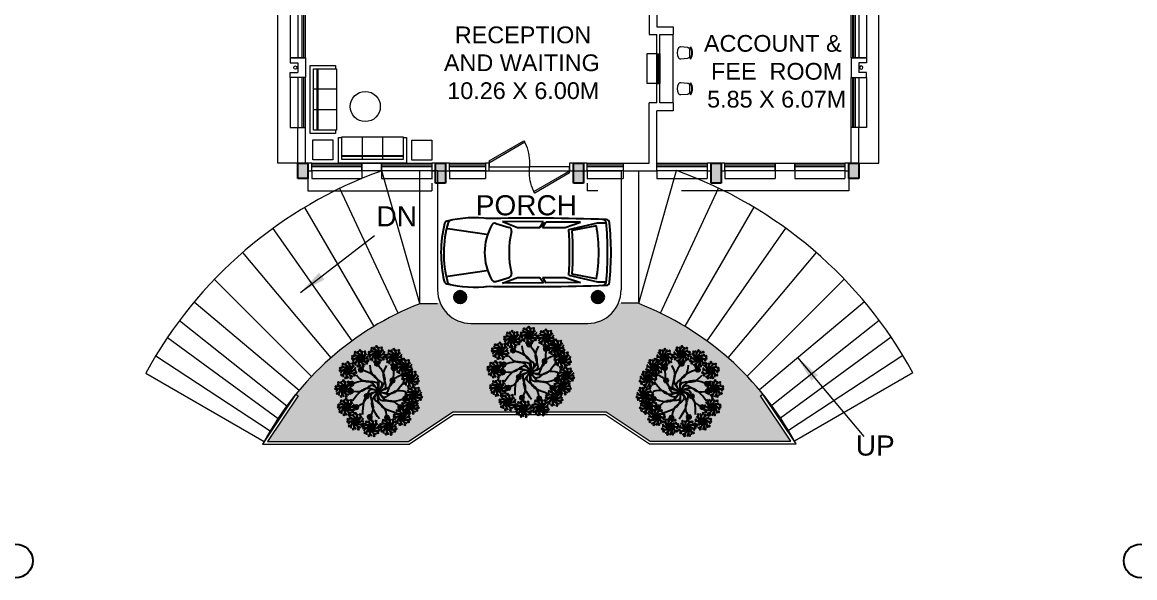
# Model space of a CAD drawing. Header units: inches. Extents: x 719368 to 6315912, y -2624014 to 446967.
# Drawn here: x 6151884 to 6185120, y -2497100 to -2480505 of the extents above; entities that cross this region are included whole.
import ezdxf
from ezdxf.lldxf.tags import DXFTag

# ---------------------------------------------------------------- set-up
doc = ezdxf.new("R2010")
doc.units = ezdxf.units.IN
doc.header["$LTSCALE"] = 20
doc.header["$MEASUREMENT"] = 0
doc.linetypes.add('CENTER2', pattern=[1.125, 0.75, -0.125, 0.125, -0.125])
doc.linetypes.add('DASHED2', pattern=[0.375, 0.25, -0.125])
doc.layers.get('0').update_dxf_attribs({"color": 51, "lineweight": 30})
for name, color, linetype in [('Arrow', 7, 'Continuous'), ('grid text', 140, 'Continuous'), ('Tree', 3, 'Continuous')]:
    doc.layers.add(name, color=color, linetype=linetype)
for name, color, linetype, lineweight in [('CLL LEV.', 252, 'Continuous', 18), ('COLUMN', 2, 'Continuous', 25), ('DIM', 7, 'Continuous', 13), ('DOOR', 43, 'Continuous', 13), ('FIXTURE', 15, 'DASHDOT', 9), ('Furniture', 13, 'Continuous', 13), ('hatch', 6, 'Continuous', 0), ('Landscaping', 82, 'Continuous', 9), ('PROJ.', 30, 'DASHED2', 13), ('Railing', 34, 'Continuous', 20), ('ramp', 9, 'Continuous', 5), ('Text', 7, 'Continuous', 15), ('WALL', 1, 'Continuous', 18), ('window', 71, 'Continuous', 18), ('Window-Wall', 7, 'Continuous', 20)]:
    doc.layers.add(name, color=color, linetype=linetype, lineweight=lineweight)
doc.styles.add('L120', font='simplex.shx', dxfattribs={"height": 1})
doc.styles.get("Standard").update_dxf_attribs({"font": 'TCCM____.TTF', "height": 100})
doc.styles.add('Tabrej.', font='GOTHIC.TTF', dxfattribs={"height": 1})
tags = doc.linetypes.add('DASHDOT', pattern=[1, 0.5, -0.25, 0, -0.25]).pattern_tags.tags
tags[10:11] = [DXFTag(74, 4), DXFTag(75, 0), DXFTag(340, '0'), DXFTag(46, 1.0), DXFTag(50, 0.0), DXFTag(44, 0.0), DXFTag(45, 0.0)]
tags[8:9] = [DXFTag(74, 4), DXFTag(75, 0), DXFTag(340, '0'), DXFTag(46, 1.0), DXFTag(50, 0.0), DXFTag(44, 0.0), DXFTag(45, 0.0)]
tags[6:7] = [DXFTag(74, 4), DXFTag(75, 0), DXFTag(340, '0'), DXFTag(46, 1.0), DXFTag(50, 0.0), DXFTag(44, 0.0), DXFTag(45, 0.0)]
tags[4:5] = [DXFTag(74, 4), DXFTag(75, 0), DXFTag(340, '0'), DXFTag(46, 1.0), DXFTag(50, 0.0), DXFTag(44, 0.0), DXFTag(45, 0.0)]
doc.dimstyles.get("Standard").update_dxf_attribs({"dimtxt": 0.18, "dimasz": 0.18, "dimexe": 0.18, "dimexo": 0.0625, "dimgap": 0.09, "dimtad": 0, "dimtih": 1, "dimtoh": 1, "dimdec": 4, "dimzin": 0, "dimdsep": 46, "dimtxsty": 'Standard', "dimcen": 0.09, "dimadec": 0, "dimazin": 0, "dimtfac": 1, "dimtdec": 4, "dimtofl": 0, "dimtmove": 0, "dimatfit": 3, "dimfxl": 0, "dimtolj": 1, "dimtzin": 0, "dimarcsym": 0})

# ---------------------------------------------------------------- blocks, each defined once
blk = doc.blocks.new('CU')
at = {"layer": 'WALL', "linetype": 'CENTER2'}
h = blk.add_hatch(color=256, dxfattribs=at)
h.dxf.hatch_style = 1
h.paths.add_polyline_path([(0, 0.0350000000000001), (0, -0.2650000000000004), (0.4600000000000364, -0.2650000000000004), (0.4600000000000364, 0.035)])
at = {"layer": 'COLUMN', "linetype": 'CENTER2'}
blk.add_lwpolyline([(0, 0.0350000000000001), (0, -0.2650000000000004), (0.4600000000000364, -0.2650000000000004), (0.4600000000000364, 0.035), (0, 0.0350000000000001)], dxfattribs=at)
blk = doc.blocks.new('C2')
at = {"layer": 'COLUMN'}
h = blk.add_hatch(color=7, dxfattribs=at)
h.dxf.hatch_style = 1
h.paths.add_polyline_path([(0.2999999999992724, 0), (0, 0), (0, -0.599999999999909), (0.2999999999992724, -0.599999999999909)])
for p, q in [((0, 0), (0, -0.599999999999909)), ((0.2999999999992724, 0), (0, 0)), ((0.2999999999992724, -0.599999999999909), (0.2999999999992724, 0)), ((0, -0.599999999999909), (0.2999999999992724, -0.599999999999909))]:
    blk.add_line(p, q, dxfattribs=at)
blk = doc.blocks.new('*U81')
for p, q in [((0, 0), (0, 5.999999999999999)), ((40, -1.474376176702208e-14), (40, 5.999999999999984))]:
    blk.add_line(p, q)
blk.add_lwpolyline([(0, 8.881784197001252e-16), (34.64101615137753, -20.00000000000001), (35.51601615137753, -18.48445554337724), (0.875, 1.515544456622766)], close=True)
blk.add_arc((0, 0), 40, 330.0000000000001, 359.9999999999999)
blk = doc.blocks.new('New Doors')
at = {"layer": 'DOOR'}
blk.add_line((0, 0.1799072477216317), (1.199381651477543, 0.1799072477216312), dxfattribs=at)
at = {"layer": 'DOOR', "xscale": 0.0299845412869386, "yscale": 0.0299845412869386, "zscale": 0.0299845412869386}
blk.add_blockref('*U81', (0, 0), dxfattribs=at)
blk = doc.blocks.new('chair1')
for p, q in [((527.4870721769571, 223.5729166666651), (555.8742031836962, 242.9956905133836)), ((527.4870721769564, -223.572916666668), (555.8742031836954, -242.9956905133866))]:
    blk.add_line(p, q)
blk.add_lwpolyline([(57.78737914823243, 204.2636756420529, -0.2838044351802746), (154.6206205289036, 253.0051443462078), (416.0407490489385, 230.2729592575098, -0.3890307372447043), (510.2891555102902, 127.4733835630678), (510.2891555102893, -127.4733835630707, -0.3890307372447047), (416.0407490489378, -230.2729592575127), (154.6206205289036, -253.0051443462107, -0.2838044351802786), (57.78737914823093, -204.2636756420537)], format="xyb")
for centre, radius, start, end in [((389.6731711266473, -1.5972e-12), 389.7073621372094, 148.3892090100921, 211.6107909899075), ((200.7266555102896, -1.0829e-12), 395.9257745676757, 325.6196552761551, 34.38034472384486), ((200.7266555102896, -1.0829e-12), 430.3216079010089, 325.6196552761551, 34.38034472384486)]:
    blk.add_arc(centre, radius, start, end)
blk = doc.blocks.new('sofa1')
at = {"layer": 'Furniture'}
for p, q in [((1016, -1.867e-13), (-1016, 1.867e-13)), ((-1016, 1.867e-13), (-1016, -761.9999999999997)), ((-914.4, -101.5999999999998), (-914.4, -787.4000000000315)), ((914.4000000000619, -101.6000000000001), (-914.4, -101.5999999999998)), ((-914.4, -203.1999999999998), (914.4, -203.2000000000002)), ((-914.4, -228.5999999999998), (914.4, -228.6000000000002)), ((-304.7999999999798, -787.4000000000315), (-304.7999999999798, -101.5999999999999)), ((304.8000000000403, -787.4000000000316), (304.8000000000404, -101.6)), ((914.4000000000605, -787.4000000000319), (914.4000000000619, -101.6000000000001)), ((1016, -762), (1016, -1.867e-13)), ((-1016, -761.9999999999997), (-914.4, -761.9999999999997)), ((-914.4, -787.4000000000315), (914.4000000000605, -787.4000000000319)), ((914.3999999999997, -762), (1016, -762))]:
    blk.add_line(p, q, dxfattribs=at)
blk = doc.blocks.new('PLANTDF')
at = {"color": 1, "lineweight": -3}
for centre, start, end in [((9522.984943451838, -929.8797582678993), 254.6787355318637, 318.507277087344), ((9522.982352231855, -929.9852570526332), 38.67873553348718, 102.5072770877422), ((9523.005229902168, -929.9882311828908), 62.67873553118743, 126.5072770889639), ((9523.007939546615, -929.877910871158), 230.6787355320873, 294.507277088827), ((9522.96468687786, -929.890799303193), 278.6787355325631, 342.5072770895728), ((9522.962662127818, -929.9732348626221), 14.67873553222624, 78.50727708772446), ((9523.027339381717, -929.981642999254), 86.67873553321755, 150.5072770882663), ((9523.029698928487, -929.8855765446502), 206.6787355312655, 270.5072770896726), ((9522.950672370347, -929.909124881734), 302.6787355334631, 6.507277088643888), ((9522.94956418792, -929.9542433587284), 350.6787355326362, 54.507277088133), ((9523.04485774064, -929.966631658526), 110.6787355335168, 174.5072770892628), ((9523.04645920266, -929.9014298237882), 182.6787355316195, 246.5072770898981), ((9522.945323164966, -929.9315663445076), 326.6787355310985, 30.50727708836977), ((9523.054755895517, -929.9457927578917), 134.6787355333775, 198.507277089071), ((9523.05532236546, -929.922729532586), 158.6787355324081, 222.5072770895164), ((9523.17395564638, -929.8259844103453), 254.6787355318637, 318.507277087344), ((9523.1713644264, -929.9314831950801), 38.67873553348718, 102.5072770877422), ((9523.19424209671, -929.9344573253377), 62.67873553118743, 126.5072770889639), ((9523.19695174116, -929.8241370136044), 230.6787355320873, 294.507277088827), ((9523.153699072403, -929.8370254456399), 278.6787355325631, 342.5072770895728), ((9523.15167432236, -929.9194610050688), 14.67873553222624, 78.50727708772446), ((9523.216351576262, -929.9278691417012), 86.67873553321755, 150.5072770882663), ((9523.21871112303, -929.8318026870965), 206.6787355312655, 270.5072770896726), ((9523.13968456489, -929.8553510241801), 302.6787355334631, 6.507277088643888), ((9523.138576382466, -929.9004695011748), 350.6787355326362, 54.507277088133), ((9523.23386993518, -929.912857800972), 110.6787355335168, 174.5072770892628), ((9523.2354713972, -929.8476559662345), 182.6787355316195, 246.5072770898981), ((9523.134335359508, -929.8777924869544), 326.6787355310985, 30.50727708836977), ((9523.24376809006, -929.892018900338), 134.6787355333775, 198.507277089071), ((9523.24433456, -929.8689556750328), 158.6787355324081, 222.5072770895164), ((9523.361289236855, -929.8909964100154), 254.6787355318637, 318.507277087344), ((9523.358698016877, -929.9964951947501), 38.67873553348718, 102.5072770877422), ((9523.381575687188, -929.9994693250077), 62.67873553118743, 126.5072770889639), ((9523.384285331636, -929.8891490132744), 230.6787355320873, 294.507277088827), ((9523.34103266288, -929.9020374453099), 278.6787355325631, 342.5072770895728), ((9523.339007912838, -929.9844730047392), 14.67873553222624, 78.50727708772446), ((9523.403685166739, -929.9928811413713), 86.67873553321755, 150.5072770882663), ((9523.406044713509, -929.8968146867663), 206.6787355312655, 270.5072770896726), ((9523.327018155367, -929.92036302385), 302.6787355334631, 6.507277088643888), ((9523.325909972944, -929.965481500845), 350.6787355326362, 54.507277088133), ((9523.42120352566, -929.9778698006422), 110.6787355335168, 174.5072770892628), ((9523.42280498768, -929.9126679659047), 182.6787355316195, 246.5072770898981), ((9523.321668949984, -929.9428044866246), 326.6787355310985, 30.50727708836977), ((9523.43110168054, -929.9570309000079), 134.6787355333775, 198.507277089071), ((9523.431668150477, -929.9339676747028), 158.6787355324081, 222.5072770895164), ((9522.866448887253, -930.0317781967972), 254.6787355318637, 318.507277087344), ((9522.863857667275, -930.137276981532), 38.67873553348718, 102.5072770877422), ((9522.886735337584, -930.1402511117894), 62.67873553118743, 126.5072770889639), ((9522.889444982033, -930.029930800056), 230.6787355320873, 294.507277088827), ((9522.84619231328, -930.042819232092), 278.6787355325631, 342.5072770895728), ((9522.844167563237, -930.1252547915207), 14.67873553222624, 78.50727708772446), ((9522.908844817137, -930.1336629281527), 86.67873553321755, 150.5072770882663), ((9522.911204363903, -930.037596473548), 206.6787355312655, 270.5072770896726), ((9522.832177805763, -930.0611448106321), 302.6787355334631, 6.507277088643888), ((9522.83106962334, -930.1062632876267), 350.6787355326362, 54.507277088133), ((9522.92636317606, -930.118651587424), 110.6787355335168, 174.5072770892628), ((9522.927964638076, -930.0534497526863), 182.6787355316195, 246.5072770898981), ((9522.826828600384, -930.0835862734067), 326.6787355310985, 30.50727708836977), ((9522.936261330937, -930.0978126867896), 134.6787355333775, 198.507277089071), ((9522.936827800873, -930.0747494614847), 158.6787355324081, 222.5072770895164), ((9523.336639266836, -930.0308945579214), 254.6787355318637, 318.507277087344), ((9523.334048046852, -930.136393342656), 38.67873553348718, 102.5072770877422), ((9523.356925717164, -930.1393674729137), 62.67873553118743, 126.5072770889639), ((9523.359635361612, -930.0290471611803), 230.6787355320873, 294.507277088827), ((9523.316382692858, -930.0419355932152), 278.6787355325631, 342.5072770895728), ((9523.314357942816, -930.1243711526448), 14.67873553222624, 78.50727708772446), ((9523.379035196716, -930.132779289277), 86.67873553321755, 150.5072770882663), ((9523.381394743486, -930.0367128346724), 206.6787355312655, 270.5072770896726), ((9523.302368185345, -930.060261171756), 302.6787355334631, 6.507277088643888), ((9523.301260002918, -930.1053796487506), 350.6787355326362, 54.507277088133), ((9523.396553555636, -930.1177679485482), 110.6787355335168, 174.5072770892628), ((9523.398155017656, -930.0525661138104), 182.6787355316195, 246.5072770898981), ((9523.297018979965, -930.0827026345306), 326.6787355310985, 30.50727708836977), ((9523.40645171051, -930.0969290479137), 134.6787355333775, 198.507277089071), ((9523.407018180456, -930.0738658226088), 158.6787355324081, 222.5072770895164), ((9522.851616587606, -930.1180319267213), 254.6787355318637, 318.507277087344), ((9522.849025367625, -930.2235307114553), 38.67873553348718, 102.5072770877422), ((9522.871903037936, -930.2265048417128), 62.67873553118743, 126.5072770889639), ((9522.87461268238, -930.1161845299803), 230.6787355320873, 294.507277088827), ((9522.831360013628, -930.1290729620152), 278.6787355325631, 342.5072770895728), ((9522.829335263588, -930.2115085214444), 14.67873553222624, 78.50727708772446), ((9522.894012517489, -930.2199166580763), 86.67873553321755, 150.5072770882663), ((9522.896372064257, -930.1238502034724), 206.6787355312655, 270.5072770896726), ((9522.817345506115, -930.1473985405563), 302.6787355334631, 6.507277088643888), ((9522.81623732369, -930.1925170175508), 350.6787355326362, 54.507277088133), ((9522.911530876407, -930.204905317348), 110.6787355335168, 174.5072770892628), ((9522.913132338428, -930.1397034826106), 182.6787355316195, 246.5072770898981), ((9522.811996300736, -930.16984000333), 326.6787355310985, 30.50727708836977), ((9522.921429031288, -930.184066416714), 134.6787355333775, 198.507277089071), ((9522.921995501225, -930.1610031914082), 158.6787355324081, 222.5072770895164), ((9523.007907407271, -930.1993718933444), 278.6787355325631, 342.5072770895728), ((9523.0729194579, -930.1941491348014), 206.6787355312655, 270.5072770896726), ((9522.99389289976, -930.217697471884), 302.6787355334631, 6.507277088643888), ((9522.992784717331, -930.26281594888), 350.6787355326362, 54.507277088133), ((9523.089679732071, -930.2100024139386), 182.6787355316195, 246.5072770898981), ((9522.988543694377, -930.2401389346588), 326.6787355310985, 30.50727708836977), ((9523.097976424928, -930.254365348042), 134.6787355333775, 198.507277089071), ((9523.098542894868, -930.2313021227368), 158.6787355324081, 222.5072770895164), ((9522.898638930952, -930.3029132006261), 254.6787355318637, 318.507277087344), ((9522.921635025728, -930.3010658038851), 230.6787355320873, 294.507277088827), ((9522.878382356976, -930.3139542359207), 278.6787355325631, 342.5072770895728), ((9522.876357606934, -930.3963897953496), 14.67873553222624, 78.50727708772446), ((9522.943394407605, -930.3087314773774), 206.6787355312655, 270.5072770896726), ((9522.864367849465, -930.3322798144608), 302.6787355334631, 6.507277088643888), ((9522.86325966704, -930.3773982914554), 350.6787355326362, 54.507277088133), ((9522.958553219756, -930.3897865912528), 110.6787355335168, 174.5072770892628), ((9522.960154681774, -930.324584756515), 182.6787355316195, 246.5072770898981), ((9522.85901864408, -930.3547212772354), 326.6787355310985, 30.50727708836977), ((9522.968451374636, -930.3689476906185), 134.6787355333775, 198.507277089071), ((9522.96901784457, -930.3458844653136), 158.6787355324081, 222.5072770895164), ((9523.028163981247, -930.1883308580498), 254.6787355318637, 318.507277087344), ((9523.025572761266, -930.293829642784), 38.67873553348718, 102.5072770877422), ((9523.04845043158, -930.2968037730417), 62.67873553118743, 126.5072770889639), ((9523.051160076024, -930.1864834613092), 230.6787355320873, 294.507277088827), ((9523.005882657228, -930.2818074527733), 14.67873553222624, 78.50727708772446), ((9523.070559911132, -930.2902155894052), 86.67873553321755, 150.5072770882663), ((9523.088078270048, -930.2752042486763), 110.6787355335168, 174.5072770892628), ((9523.460761159604, -930.2531015847452), 254.6787355318637, 318.507277087344), ((9523.458169939624, -930.3586003694801), 38.67873553348718, 102.5072770877422), ((9523.481047609934, -930.3615744997372), 62.67873553118743, 126.5072770889639), ((9523.48375725438, -930.251254188004), 230.6787355320873, 294.507277088827), ((9523.440504585627, -930.2641426200398), 278.6787355325631, 342.5072770895728), ((9523.438479835584, -930.3465781794687), 14.67873553222624, 78.50727708772446), ((9523.503157089486, -930.3549863161007), 86.67873553321755, 150.5072770882663), ((9523.505516636253, -930.258919861497), 206.6787355312655, 270.5072770896726), ((9523.42649007811, -930.28246819858), 302.6787355334631, 6.507277088643888), ((9523.425381895688, -930.3275866755754), 350.6787355326362, 54.507277088133), ((9523.520675448404, -930.339974975372), 110.6787355335168, 174.5072770892628), ((9523.522276910424, -930.2747731406344), 182.6787355316195, 246.5072770898981), ((9523.421140872731, -930.3049096613547), 326.6787355310985, 30.50727708836977), ((9523.530573603284, -930.3191360747376), 134.6787355333775, 198.507277089071), ((9522.896047710972, -930.4084119853608), 38.67873553348718, 102.5072770877422), ((9522.91892538128, -930.411386115618), 62.67873553118743, 126.5072770889639), ((9522.941034860833, -930.4047979319816), 86.67873553321755, 150.5072770882663), ((9523.04459433366, -930.4285885048253), 254.6787355318637, 318.507277087344), ((9523.067590428436, -930.426741108084), 230.6787355320873, 294.507277088827), ((9523.024337759683, -930.4396295401199), 278.6787355325631, 342.5072770895728), ((9523.022313009642, -930.522065099549), 14.67873553222624, 78.50727708772446), ((9523.08699026354, -930.5304732361806), 86.67873553321755, 150.5072770882663), ((9523.089349810312, -930.4344067815763), 206.6787355312655, 270.5072770896726), ((9523.010323252172, -930.4579551186598), 302.6787355334631, 6.507277088643888), ((9523.009215069746, -930.5030735956548), 350.6787355326362, 54.507277088133), ((9523.104508622464, -930.515461895452), 110.6787355335168, 174.5072770892628), ((9523.106110084482, -930.4502600607144), 182.6787355316195, 246.5072770898981), ((9523.004974046788, -930.4803965814348), 326.6787355310985, 30.50727708836977), ((9523.114406777344, -930.4946229948176), 134.6787355333775, 198.507277089071), ((9523.11497324728, -930.4715597695127), 158.6787355324081, 222.5072770895164), ((9523.207351275416, -930.4823989744434), 302.6787355334631, 6.507277088643888), ((9523.312001270524, -930.4960036252963), 158.6787355324081, 222.5072770895164), ((9523.401171842115, -930.3444954964276), 254.6787355318637, 318.507277087344), ((9523.398580622135, -930.4499942811623), 38.67873553348718, 102.5072770877422), ((9523.421458292443, -930.4529684114196), 62.67873553118743, 126.5072770889639), ((9523.424167936892, -930.3426480996865), 230.6787355320873, 294.507277088827), ((9523.380915268139, -930.3555365317222), 278.6787355325631, 342.5072770895728), ((9523.378890518095, -930.4379720911513), 14.67873553222624, 78.50727708772446), ((9523.443567771996, -930.4463802277832), 86.67873553321755, 150.5072770882663), ((9523.445927318766, -930.3503137731785), 206.6787355312655, 270.5072770896726), ((9523.366900760626, -930.3738621102623), 302.6787355334631, 6.507277088643888), ((9523.365792578203, -930.4189805872568), 350.6787355326362, 54.507277088133), ((9523.461086130917, -930.4313688870544), 110.6787355335168, 174.5072770892628), ((9523.462687592935, -930.3661670523168), 182.6787355316195, 246.5072770898981), ((9523.361551555245, -930.3963035730368), 326.6787355310985, 30.50727708836977), ((9523.4709842858, -930.41052998642), 134.6787355333775, 198.507277089071), ((9523.471550755736, -930.387466761115), 158.6787355324081, 222.5072770895164), ((9523.04200311368, -930.5340872895598), 38.67873553348718, 102.5072770877422), ((9523.064880783988, -930.5370614198174), 62.67873553118743, 126.5072770889639), ((9523.241622356905, -930.4530323606084), 254.6787355318637, 318.507277087344), ((9523.239031136925, -930.5585311453433), 38.67873553348718, 102.5072770877422), ((9523.261908807237, -930.5615052756008), 62.67873553118743, 126.5072770889639), ((9523.264618451685, -930.4511849638676), 230.6787355320873, 294.507277088827), ((9523.221365782929, -930.4640733959034), 278.6787355325631, 342.5072770895728), ((9523.219341032887, -930.5465089553322), 14.67873553222624, 78.50727708772446), ((9523.284018286788, -930.5549170919644), 86.67873553321755, 150.5072770882663), ((9523.286377833556, -930.4588506373597), 206.6787355312655, 270.5072770896726), ((9523.206243092993, -930.527517451438), 350.6787355326362, 54.507277088133), ((9523.301536645708, -930.5399057512357), 110.6787355335168, 174.5072770892628), ((9523.303138107725, -930.4747039164977), 182.6787355316195, 246.5072770898981), ((9523.202002070035, -930.504840437218), 326.6787355310985, 30.50727708836977), ((9523.31143480059, -930.5190668506012), 134.6787355333775, 198.507277089071)]:
    blk.add_arc(centre, 0.0554807208591023, start, end, dxfattribs=at)
at = {"color": 64, "lineweight": -3}
for points in [[(9522.984576549074, -930.4444711169274), (9523.079264614229, -930.2173931453508), (9523.26974102952, -930.1555036063544), (9523.253927593123, -930.0204185416658), (9523.301271452268, -929.9068790221182)], [(9523.003599190912, -929.9303460133003), (9523.190302954188, -930.0905706669485), (9523.190302954188, -930.290849422234), (9523.323663105799, -930.3175535311757), (9523.417015548666, -930.397665858)], [(9523.377132943408, -929.944166771588), (9523.282444878252, -930.1712447431654), (9523.09196846296, -930.2331342821602), (9523.107781899362, -930.3682193468496), (9523.060438040213, -930.4817588663975)], [(9523.169098107033, -930.5120657327697), (9523.112229278096, -930.2726995464482), (9523.229950176798, -930.11067062981), (9523.137755829184, -930.0106794214947), (9523.109320960668, -929.8909959984517)], [(9523.192611385452, -929.8765721557463), (9523.249480214388, -930.1159383420676), (9523.131759315684, -930.2779672587061), (9523.223953663299, -930.3779584670211), (9523.252388531811, -930.4976418900644)], [(9522.875026591184, -930.2813268734856), (9523.085103927873, -930.1532731836992), (9523.275580343165, -930.2151627226943), (9523.342188013205, -930.0965817049704), (9523.44722685498, -930.0325543263176)], [(9522.88229259381, -930.0849485583695), (9523.127516799681, -930.1048313074872), (9523.245237698386, -930.2668602241253), (9523.368824608824, -930.2100771717168), (9523.491437165805, -930.2200182163936)], [(9523.358110301573, -930.4582918752158), (9523.171406538297, -930.2980672215676), (9523.171406538297, -930.097788466282), (9523.038046386682, -930.0710843573407), (9522.944693943817, -929.9909720305161)], [(9523.479416898672, -930.3036893301463), (9523.2341926928, -930.2838065810288), (9523.116471794096, -930.1217776643904), (9522.992884883659, -930.1785607167993), (9522.870272326676, -930.1686196721226)], [(9523.4866829013, -930.1073110150301), (9523.276605564608, -930.2353647048168), (9523.08612914932, -930.1734751658217), (9523.019521479277, -930.2920561835452), (9522.914482637503, -930.3560835621986)]]:
    blk.add_spline(points, degree=3, dxfattribs=at)
blk = doc.blocks.new('02PCAR01')
at = {"color": 0, "linetype": 'ByBlock'}
for p, q in [((-137.9997438427015, 26.02802630609608), (-144.9997438427015, 26.02802630609608)), ((-112.5247819854683, 20.16499277812227), (-137.9997438427015, 26.02802630609608)), ((-136.9130736546792, 23.49530788033076), (-115.5914849860858, 19.26288349976949)), ((-122.9401215569276, 26.61152007061128), (-92.4825269204805, 26.842350233243)), ((-109.2888132979967, 22.08449975347685), (-122.9401215569276, 26.61152007061128)), ((-89.35098485400908, 22.08449975347685), (-109.2888132979967, 22.08449975347685)), ((-89.35098485400908, 22.08449975347685), (-92.4825269204805, 26.842350233243)), ((-90.39052768432225, 26.87140577818968), (-54.31320606322538, 27.31692413403835)), ((-87.23477266372788, 22.08449975347685), (-90.39052768432225, 26.87140577818968)), ((-67.49966556103323, 22.08449975347685), (-87.23477266372788, 22.08449975347685)), ((-54.31320606322538, 27.31692413403835), (-67.49966556103323, 22.08449975347685)), ((-48.33139423533862, 25.72324851662847), (-60.00702973400735, 22.19852836608698)), ((-5.999743842701491, 20.97197369390415), (-39.99974384270149, 15.97197369390415)), ((-136.9130736546792, -23.35685276945196), (-115.5914849860858, -19.12442838889046)), ((-5.999743842701491, -20.97197369390392), (-39.99974384270149, -15.97197369390392)), ((-137.9997438427015, -25.97197369390392), (-144.9997438427015, -25.97197369390392)), ((-112.5133255233961, -20.10595152365045), (-137.9997438427015, -25.97197369390392)), ((-109.2888132979967, -21.94604464259828), (-122.9401215569276, -26.47306495973271)), ((-122.9401215569276, -26.47306495973271), (-92.4825269204805, -26.70389512236443)), ((-89.35098485400908, -21.94604464259805), (-109.2888132979967, -21.94604464259828)), ((-89.35098485400908, -21.94604464259805), (-92.4825269204805, -26.70389512236443)), ((-87.23477266372788, -21.94604464259828), (-90.39052768432225, -26.73295066731089)), ((-90.39052768432225, -26.73295066731089), (-54.31320606322538, -27.17846902315955)), ((-67.49966556103323, -21.94604464259828), (-87.23477266372788, -21.94604464259828)), ((-54.31320606322538, -27.17846902315955), (-67.49966556103323, -21.94604464259828)), ((-48.33139423534863, -25.52351837676929), (-60.00702973400189, -21.99879822623257))]:
    blk.add_line(p, q, dxfattribs=at)
for centre, radius, start, end in [((-77.24322301448001, -1914.326592704805), 1944.596564051584, 88.89024164479488, 92.01225468054943), ((-30.01866529687959, -77.69189224817183), 108.3074141948626, 76.66074678640614, 96.565500417639), ((110.8856496775431, 0.09986506992822797), 260.7284208544678, 174.2342012638163, 185.7657987361837), ((-145.4087945331544, 25.93781619222), 3.135129170786206, 92.11191054820024, 173.4899239594744), ((111.8924411696164, 0.09986506992822797), 258.7568396342944, 174.0141861234871, 185.985813876513), ((-141.5738679889762, 24.61468900444811), 4.598671866932504, 94.39870535499537, 147.5288077091498), ((-7.970602699153687, 0.09986506992822797), 131.0586831458065, 169.6897201036084, 190.3102798963917), ((147.7145241552159, 0.1035530634626411), 261.0114132064164, 175.5918764209578, 184.4407231079924), ((-59.14001595820059, 19.32654523372685), 3, 106.7983717813039, 193.6630841216152), ((-47.46438045953187, 22.85126538426834), 3, 31.14552362731522, 106.7983717813039), ((-87.12257143773559, 0.09986506992822797), 48.72014591624971, 330.077416555536, 29.92258344446025), ((-8.860424086256671, 25.33013629940956), 3.135129170786206, 17.81787627694077, 78.39420676235203), ((-95.47226908039147, 0.9123484636440935), 93.12114487892485, 343.0347118802515, 15.8141098076295), ((-5.75369369883947, 24.64295367701561), 3.135129170786206, 14.3451658517873, 76.66074678640665), ((-111.753063082509, 0.9132167133986968), 111.7567944633005, 346.3976144562911, 12.66699730641171), ((146.0145102396043, 0.09986506992822797), 262.311399289117, 175.797135393886, 184.202864606114), ((-142.7041877140125, 0.09986506992777322), 82.74774914337145, 347.0683172584346, 12.93168274156549), ((-59.14001595819491, -19.12681509387244), 3, 166.3369158783852, 253.201628218692), ((-145.4087945331537, -25.73808605236354), 3.135129170786206, 186.5100760405258, 267.888089451813), ((-77.24322301448638, 1914.526322844674), 1944.596564051597, 267.9877453194509, 271.1097583552053), ((-141.5738679889762, -24.41495886459211), 4.598671866932504, 212.4711922908502, 265.6012946450047), ((-47.46438045954187, -22.65153524440939), 3, 253.2016282186949, 328.8544763726824), ((-30.01866529687959, 77.89162238802783), 108.3074141948626, 263.434499582361, 283.1155720064253), ((-9.36582196846507, -25.23291203340614), 3.135129170786206, 281.3248561490798, 340.8825750929797), ((-6.153390125811029, -24.53717326141214), 3.135129170786206, 283.1155720064243, 344.5941487848717)]:
    blk.add_arc(centre, radius, start, end, dxfattribs=at)
blk = doc.blocks.new('1.5 M Window')
at = {"layer": 'CLL LEV.'}
for p, q in [((-0.2299999999995634, 0), (-0.4599999999991269, 0)), ((-0.4599999999991269, 0), (-0.4599999999991269, -1.5)), ((-0.4599999999991269, -1.5), (-0.2299999999995634, -1.5))]:
    blk.add_line(p, q, dxfattribs=at)
at = {"layer": 'window'}
for p, q in [((-0.0650000000005093, 0), (-0.0650000000005093, -1.5)), ((-0.0499999999992724, -1.5), (-0.0499999999992724, 0))]:
    blk.add_line(p, q, dxfattribs=at)
at = {"layer": 'Window-Wall'}
for p, q in [((0, 0), (-0.2299999999995634, 0)), ((-0.2299999999995634, 0), (-0.2299999999995634, -1.5)), ((-0.1149999999997817, 0), (-0.1149999999997817, -1.5)), ((0, -1.5), (0, 0)), ((-0.2299999999995634, -1.5), (0, -1.5))]:
    blk.add_line(p, q, dxfattribs=at)
blk = doc.blocks.new('New Shaft')
at = {"layer": 'FIXTURE'}
blk.add_circle((0.3274999999975989, -0.3024592772420078), 0.05, dxfattribs=at)
at = {"layer": 'WALL'}
for p, q in [((0.0349999999925785, 0), (0.6199999999971624, 0)), ((0.0349999999907595, -4.547e-13), (0.0349999999907595, -0.4599999999995817)), ((0.1849999999903957, -0.4600000000000364), (0.1849999999903957, -0.2300000000000182)), ((0.1849999999903957, -0.2299999999991655), (0.4699999999993452, -0.2299999999991087)), ((0.4699999999993452, -0.4599999999999796), (0.4699999999993452, -0.2299999999999613)), ((0.6199999999971624, -8.527e-13), (0.6199999999953434, -0.4600000000008322)), ((0.0349999999907595, -0.4599999999991269), (0.1849999999922147, -0.4599999999991269)), ((0.6199999999989814, -0.4599999999999796), (0.4699999999975262, -0.4599999999999796))]:
    blk.add_line(p, q, dxfattribs=at)
blk = doc.blocks.new('A$C792C4BBB')
at = {"lineweight": 30, "ltscale": 0.05}
h = blk.add_hatch(color=0, dxfattribs=at)
h.dxf.hatch_style = 1
h.paths.add_polyline_path([(-2.248883461155855, -3.774973341363875, 1), (-1.882883461154051, -3.774973341363875, 1)])
h = blk.add_hatch(color=0, dxfattribs=at)
h.dxf.hatch_style = 1
h.paths.add_polyline_path([(1.866116538843925, -3.774973341363875, 1), (2.23211653884573, -3.774973341363875, 1)])
at = {"layer": 'Landscaping'}
h = blk.add_hatch(dxfattribs=at)
h.set_pattern_fill('DOTS', color=256, scale=1.5, style=0)
h.set_pattern_definition([(0, (-7.821730925025568, -8.083454481365152), (0.046875, 0.09375), [0, -0.09375])])
edge = h.paths.add_edge_path()
edge.add_line((-6.973667041688585, -6.678957476426816), (-6.907281095408776, -6.723599453718758))
edge.add_line((-6.907281095408776, -6.723599453718758), (-7.821730925025568, -8.083454481365152))
edge.add_line((-7.821730925025568, -8.083454481365152), (-3.611177206244974, -8.083454481365152))
edge.add_line((-3.611177206244974, -8.083454481365152), (-2.287092830005349, -7.19729419895566))
edge.add_line((-2.287092830005349, -7.19729419895566), (2.297424124821191, -7.19729419895566))
edge.add_line((2.297424124821191, -7.19729419895566), (3.611804715064864, -8.076960099366488))
edge.add_line((3.611804715064864, -8.076960099366488), (7.814606241045027, -8.076960099366488))
edge.add_line((7.814606241045027, -8.076960099366488), (6.902570696675677, -6.720695293759157))
edge.add_line((6.902570696675677, -6.720695293759157), (6.973142958658282, -6.673238181321692))
edge.add_arc((0.0020360801152615, -12.28019155639104), 8.946186744209587, 38.81017989663218, 68.5702421947414)
edge.add_line((3.270617545024563, -3.952488843786397), (2.663009703963903, -3.951895578704983))
edge.add_arc((1.742999999996833, -3.559999999995947), 1.000000000002633, 270.00000000009976, 336.9275006287611, ccw=False)
edge.add_line((1.742999999998573, -4.559999999998581), (-1.742999999998574, -4.559999999998581))
edge.add_arc((-1.742999999998574, -3.559999999998582), 0.9999999999999982, 203.2085638020531, 270.00000000000006, ccw=False)
edge.add_line((-2.662076447852071, -3.95407928516972), (-3.271230085649634, -3.954329086337054))
edge.add_arc((0.0020360801218677, -12.28019155638202), 8.946186744199322, 111.4619927745131, 141.2368117026059)
at = {"layer": 'COLUMN', "lineweight": 30, "ltscale": 0.05}
for centre in [(-2.065883461154953, -3.774973341363875), (2.049116538844828, -3.774973341363875)]:
    blk.add_circle(centre, 0.183, dxfattribs=at)
at = {"layer": 'hatch', "color": 26}
blk.add_line((-6.973667041688585, -6.678957476426816), (-6.907281095408776, -6.723599453718758), dxfattribs=at)
at = {"layer": 'Railing', "color": 26}
for points in [[(-6.973667041688585, -6.678957476426816), (-7.971933772798858, -8.16345448136508), (-3.586876747407587, -8.16345448136508), (-2.262792371167961, -7.277294198955814), (2.273123665983803, -7.277294198955588), (3.587504256227475, -8.156960099366643), (7.970888473856259, -8.156960099366412), (6.973142958657732, -6.673238181322062)], [(-6.907281095408776, -6.723599453718758), (-7.821730925025568, -8.083454481365152), (-3.611177206244974, -8.083454481365152), (-2.287092830005349, -7.19729419895566), (2.297424124821191, -7.19729419895566), (3.611804715064864, -8.076960099366488), (7.814606241045027, -8.076960099366488), (6.902570696675677, -6.720695293759157), (6.973142958657732, -6.673238181322062)]]:
    blk.add_lwpolyline(points, dxfattribs=at)
at = {"layer": 'ramp', "ltscale": 0.05}
for p, q in [((2.73699953922798, 0.002247233205110888), (4.398392454228343, 0.002928535694032064)), ((3.2684760471261, -3.959999667033657), (3.26685186533517, 0.000655348939403666)), ((3.2684760471261, -3.959999667033657), (4.398392454228343, 0.002928535694032064)), ((-2.743000000000393, -2.842170943040401e-14), (-4.404392915000741, -0.0006813024889495978)), ((-3.271226660514913, -3.962681462346069), (-4.404392915000741, -0.0006813024889495978)), ((-3.917835409222164, -4.254400894638941), (-5.658324479138685, -0.5259026836475371)), ((3.915323834396048, -4.251188679851808), (5.652754361167879, -0.5212642467692348)), ((-6.714135057628965, -1.095557730772704), (-4.868299113487694, -4.271575284104486)), ((-6.714135057628994, -1.095557730772711), (-4.647904889643968, -4.650794209709616)), ((6.709031791721898, -1.090053170773025), (4.645718174436254, -4.646983089253105)), ((6.70903179172187, -1.090053170773018), (4.865801304705982, -4.267583533096968)), ((-7.65893932634485, -1.720246273094205), (-5.300774332181462, -5.085117226042954)), ((7.654348085999487, -1.713966614180642), (5.298943610906065, -5.080770503391562)), ((-8.56956229549624, -2.445015408919275), (-5.929549212752804, -5.588641538958157)), ((8.565565174111697, -2.437988651499261), (5.928131249512887, -5.58377895218603)), ((-9.410711301757445, -3.246743970358104), (-6.509848640061819, -6.145228441079304)), ((9.40737144159118, -3.239027068176789), (6.508886970869995, -6.139889729872422)), ((-10.01362933633567, -3.920201434970899), (-6.87627972200022, -6.553704736328541)), ((-3.271226660514913, -3.962681462346069), (-2.7413750763086, -3.962464181292432)), ((3.2684760471261, -3.959999667033657), (2.738624462919773, -3.960216948087293)), ((10.01084161494109, -3.911989818215297), (6.875652944682443, -6.548065356342804)), ((-10.45324869365544, -4.476986518467562), (-7.244629223432511, -7.020801480334029)), ((10.45091747616389, -4.468414157100334), (7.24438541537566, -7.014859838446476)), ((-10.81366292616252, -4.984737933064899), (-7.507802881963158, -7.397962614865023)), ((10.8117480238555, -4.975869804297055), (7.507868317128199, -7.391805002136323)), ((-11.16300462146096, -5.531498742472593), (-7.738400850697076, -7.766082195315647)), ((11.16153803193107, -5.522343914414478), (7.738768124536975, -7.759735332000481)), ((-11.45637764768844, -6.04258437038208), (-7.918136871745972, -8.083454481365258)), ((11.45533013047284, -6.033188758185965), (7.918764380565833, -8.076960099366516))]:
    blk.add_line(p, q, dxfattribs=at)
at = {"layer": 'ramp'}
blk.add_line((-3.271226660514913, -3.962681462346069), (-3.272850842305843, -0.002026446373008639), dxfattribs=at)
at = {"layer": 'ramp', "ltscale": 0.05}
for centre, radius, start, end in [((0.002036080121115447, -12.28019155638006), 13.04618674419723, 28.60950156388025, 70.30676995309634), ((0.002036080121087025, -12.28019155638006), 13.04618674419723, 109.7402216461176, 151.4374900353328), ((0.01365189116997101, -12.36584809032906), 9.013998446949811, 111.3718487858449, 151.6352732726829), ((-0.009509475126435518, -12.36585758832099), 9.013998446949811, 28.41171832653033, 68.67514281336818)]:
    blk.add_arc(centre, radius, start, end, dxfattribs=at)
at = {"layer": 'WALL'}
blk.add_line((-2.741376086954347, -3.959999667033657), (-2.741376086954347, -3.959999667033657), dxfattribs=at)
at = {"layer": 'Window-Wall', "lineweight": 15}
for p, q in [((-2.742999999998573, 0), (-2.742999999998573, -3.559999999998581)), ((-2.742999999998573, 0), (2.742999999998573, 0)), ((2.742999999998573, 0), (2.742999999998573, -3.559999999998581))]:
    blk.add_line(p, q, dxfattribs=at)
at = {"layer": 'Window-Wall', "lineweight": 15, "ltscale": 0.03}
blk.add_line((-1.742999999998573, -4.559999999998581), (1.742999999998573, -4.559999999998581), dxfattribs=at)
for centre, start, end in [((-1.742999999998573, -3.559999999998581), 180.000000000026, 270), ((1.742999999998573, -3.559999999998581), 270, 0)]:
    blk.add_arc(centre, 1, start, end, dxfattribs=at)
at = {"layer": 'Arrow', "xscale": 0.03390129313220053, "yscale": 0.03390129313220053, "zscale": 0.03390129313220053, "rotation": 180}
blk.add_blockref('02PCAR01', (-2.639206326193252, -2.436421109214479), dxfattribs=at)
at = {"layer": 'Tree'}
for p, xscale, yscale, zscale, rotation in [((-7349.158775923259, 137.2548157973457), 0.7682003146567565, 0.7682003146567565, 0.7682003146567565, 4.47054656640355), ((-7349.653470538027, 137.1334002991792), 0.7682003146567565, 0.7682003146567565, 0.7682003146567565, 4.47054656640355), ((-7348.645762329191, 137.172538792724), 0.7682003146567565, 0.7682003146567565, 0.7682003146567565, 4.47054656640355), ((-7353.703357898133, 136.6778212634809), 0.7682003146567565, 0.7682003146567565, 0.7682003146567565, 4.47054656640355), ((-7353.190344304064, 136.5955442588594), 0.7682003146567565, 0.7682003146567565, 0.7682003146567565, 4.47054656640355), ((-7350.020611115884, 136.7812581661259), 0.7682003146567565, 0.7682003146567565, 0.7682003146567565, 4.47054656640355), ((-24952.15275736312, 476.6817059034727), 2.608229868621348, 2.608229868621348, 2.608229868621348, 4.47054656640355), ((-7348.348378356465, 136.8754127738294), 0.7682003146567565, 0.7682003146567565, 0.7682003146567565, 4.47054656640355), ((7353.186739492615, 136.5955442588594), -0.7682003146567565, 0.7682003146567565, 0.7682003146567565, 355.5294534335964), ((7353.699753086686, 136.6778212634809), -0.7682003146567565, 0.7682003146567565, 0.7682003146567565, 355.5294534335964), ((-24956.69733933799, 476.104711369608), 2.608229868621348, 2.608229868621348, 2.608229868621348, 4.47054656640355), ((-7354.1980525129, 136.5564057653145), 0.7682003146567565, 0.7682003146567565, 0.7682003146567565, 4.47054656640355), ((-7352.892960331336, 136.2984182399648), 0.7682003146567565, 0.7682003146567565, 0.7682003146567565, 4.47054656640355), ((-7348.151646937607, 136.5280098905737), 0.7682003146567565, 0.7682003146567565, 0.7682003146567565, 4.47054656640355), ((7352.889355519897, 136.2984182399648), -0.7682003146567565, 0.7682003146567565, 0.7682003146567565, 355.5294534335964), ((24956.69373452655, 476.104711369608), -2.608229868621348, 2.608229868621348, 2.608229868621348, 355.5294534335964), ((7354.194447701457, 136.5564057653145), -0.7682003146567565, 0.7682003146567565, 0.7682003146567565, 355.5294534335964), ((-7354.565193090755, 136.2042636322612), 0.7682003146567565, 0.7682003146567565, 0.7682003146567565, 4.47054656640355), ((-7352.696228912481, 135.9510153567089), 0.7682003146567565, 0.7682003146567565, 0.7682003146567565, 4.47054656640355), ((-7350.152787584932, 136.2310289970319), 0.7682003146567565, 0.7682003146567565, 0.7682003146567565, 4.47054656640355), ((-7348.055568072627, 136.0480440680007), 0.7682003146567565, 0.7682003146567565, 0.7682003146567565, 4.47054656640355), ((7352.692624101038, 135.9510153567089), -0.7682003146567565, 0.7682003146567565, 0.7682003146567565, 355.5294534335964), ((7354.561588279314, 136.2042636322612), -0.7682003146567565, 0.7682003146567565, 0.7682003146567565, 355.5294534335964), ((-7354.697369559807, 135.6540344631671), 0.7682003146567565, 0.7682003146567565, 0.7682003146567565, 4.47054656640355), ((-7350.072010168819, 135.6808043631035), 0.7682003146567565, 0.7682003146567565, 0.7682003146567565, 4.47054656640355), ((-7348.156220626499, 135.72806534123), 0.7682003146567565, 0.7682003146567565, 0.7682003146567565, 4.47054656640355), ((7354.693764748366, 135.6540344631671), -0.7682003146567565, 0.7682003146567565, 0.7682003146567565, 355.5294534335964), ((-7352.600150047499, 135.4710495341361), 0.7682003146567565, 0.7682003146567565, 0.7682003146567565, 4.47054656640355), ((-7349.792983748291, 135.2552968291153), 0.7682003146567565, 0.7682003146567565, 0.7682003146567565, 4.47054656640355), ((-7348.405177920762, 135.3873472945311), 0.7682003146567565, 0.7682003146567565, 0.7682003146567565, 4.47054656640355), ((7352.596545236053, 135.4710495341361), -0.7682003146567565, 0.7682003146567565, 0.7682003146567565, 355.5294534335964), ((-7354.616592143691, 135.1038098292388), 0.7682003146567565, 0.7682003146567565, 0.7682003146567565, 4.47054656640355), ((-7352.700802601372, 135.1510708073653), 0.7682003146567565, 0.7682003146567565, 0.7682003146567565, 4.47054656640355), ((-7349.323034598459, 135.0572143282411), 0.7682003146567565, 0.7682003146567565, 0.7682003146567565, 4.47054656640355), ((-7348.816380810338, 135.1012326617685), 0.7682003146567565, 0.7682003146567565, 0.7682003146567565, 4.47054656640355), ((7352.69719778993, 135.1510708073653), -0.7682003146567565, 0.7682003146567565, 0.7682003146567565, 355.5294534335964), ((7354.61298733225, 135.1038098292388), -0.7682003146567565, 0.7682003146567565, 0.7682003146567565, 355.5294534335964), ((-7354.337565723165, 134.6783022952505), 0.7682003146567565, 0.7682003146567565, 0.7682003146567565, 4.47054656640355), ((-7352.949759895635, 134.8103527606664), 0.7682003146567565, 0.7682003146567565, 0.7682003146567565, 4.47054656640355), ((7352.94615508419, 134.8103527606664), -0.7682003146567565, 0.7682003146567565, 0.7682003146567565, 355.5294534335964), ((7354.333960911717, 134.6783022952505), -0.7682003146567565, 0.7682003146567565, 0.7682003146567565, 355.5294534335964), ((-7353.867616573332, 134.4802197943763), 0.7682003146567565, 0.7682003146567565, 0.7682003146567565, 4.47054656640355), ((-7353.360962785211, 134.5242381279038), 0.7682003146567565, 0.7682003146567565, 0.7682003146567565, 4.47054656640355), ((7353.357357973765, 134.5242381279038), -0.7682003146567565, 0.7682003146567565, 0.7682003146567565, 355.5294534335964), ((7353.864011761885, 134.4802197943763), -0.7682003146567565, 0.7682003146567565, 0.7682003146567565, 355.5294534335964)]:
    blk.add_blockref('PLANTDF', p, dxfattribs=dict(at, xscale=xscale, yscale=yscale, zscale=zscale, rotation=rotation))
at = {"layer": 'WALL', "char_height": 0.6, "width": 2.986567828766738, "attachment_point": 1, "rotation": 0.0234957996067012, "style": 'Tabrej.'}
for s, insert in [('{\\fArial|b0|i0|c0|p34;PORCH}', (-1.601871709501111, -0.7321673920911564)), ('{\\fArial|b0|i0|c0|p34;DN}', (-4.56560676326005, -1.060214293883824)), ('{\\fArial|b0|i0|c0|p34;UP}', (9.75142328842523, -7.908775458450677))]:
    blk.add_mtext(s, dxfattribs=dict(at, insert=insert))
at = {"layer": 'DIM'}
for points, override in [([(-6.836690712339418, -3.635258387424166), (-4.62830561480456, -1.933942777153256)], {"dimscale": 40, "dimtxt": 1, "dimasz": 0.02, "dimdec": 2, "dimpost": "'", "dimtxsty": 'L120', "dimtdec": 2, "dimarcsym": 1}), ([(8.010879118321682, -5.576818671840186), (9.994663876079798, -7.93903332964814)], {"dimscale": 40, "dimtxt": 1, "dimasz": 0.02, "dimgap": 0.09, "dimtad": 0, "dimdec": 2, "dimpost": "'", "dimtxsty": 'L120', "dimtdec": 2, "dimarcsym": 1})]:
    blk.add_leader(points, dimstyle='Standard', override=override, dxfattribs=at)
blk = doc.blocks.new('GROUND FLOOR')
at = {"layer": 'CLL LEV.'}
for p, q in [((11.63111263208246, 11.57572785842399), (11.33111263208246, 11.57572785842399)), ((11.33111263208246, 11.57572785842399), (11.33111263208246, 10.68795442793521)), ((11.63111264249254, 10.68795442793521), (11.33111263208246, 10.68795442793521)), ((1.321112632096629, 8.08345448136697), (1.321112632096629, 7.85345448136697)), ((2.821112632096629, 8.08345448136697), (2.821112632096629, 7.85345448136697)), ((3.406112632101213, 8.08345448136697), (3.406112632101213, 7.85345448136697)), ((4.906112632101213, 8.08345448136697), (4.906112632101213, 7.85345448136697)), ((5.436112632080039, 8.083431802247105), (5.436112632080039, 7.853431802247105)), ((6.507349329145654, 8.083431802247105), (6.507349329145654, 7.853431802247105)), ((9.551112632103468, 8.083431802247105), (9.551112632103468, 7.853431802247105)), ((10.62234932916908, 8.083431802247105), (10.62234932916908, 7.853431802247105)), ((11.63141004754678, 8.083454481368793), (11.63141004754678, 7.853454481368793)), ((13.13137423334592, 8.08345448136879), (13.13137423334592, 7.853454481368793)), ((13.66611263208688, 8.08345448136697), (13.66611263208688, 7.85345448136697)), ((15.16611263208688, 8.08345448136697), (15.16611263208688, 7.85345448136697)), ((15.75111263210783, 8.08345448136697), (15.75111263210783, 7.85345448136697)), ((17.25111263210783, 8.08345448136697), (17.25111263210783, 7.85345448136697)), ((1.321112632096629, 7.85345448136697), (2.821112632096629, 7.85345448136697)), ((3.406112632101213, 7.85345448136697), (4.906112632101213, 7.85345448136697)), ((5.436112632080039, 7.853431802247105), (6.507349329145654, 7.853431802247105)), ((9.551112632103468, 7.853431802247105), (10.62234932916908, 7.853431802247105)), ((11.63141004754678, 7.853454481368793), (13.13137423334592, 7.853454481368793)), ((13.66611263208688, 7.85345448136697), (15.16611263208688, 7.85345448136697)), ((15.75111263210783, 7.85345448136697), (17.25111263210783, 7.85345448136697))]:
    blk.add_line(p, q, dxfattribs=at)
at = {"layer": 'FIXTURE'}
for points in [[(1.349571698225191, 8.409175414492893), (1.349571698225191, 9.009175414493257), (1.949571698225554, 9.009175414493257), (1.949571698225554, 8.409175414492893), (1.349571698225191, 8.409175414492893)], [(4.307569010825318, 8.397308445064482), (4.307569010825318, 8.997308445064846), (4.907569010825682, 8.997308445064846), (4.907569010825682, 8.397308445064482), (4.307569010825318, 8.397308445064482)]]:
    blk.add_lwpolyline(points, dxfattribs=at)
blk.add_circle((2.919672966836515, 10.00219057748836), 0.45, dxfattribs=at)
at = {"layer": 'Furniture', "ltscale": 10000}
blk.add_line((12.11800582625256, 10.10846030523135), (12.12124422817215, 12.15522198102644), dxfattribs=at)
at = {"layer": 'PROJ.'}
for p, q in [((0.3061126321098709, 8.313454481364715), (0.3061126321098709, 13.78347716048838)), ((18.26611263212522, 8.313454481368353), (18.26611263212522, 13.78345448136261)), ((0.9061126321098709, 8.313454481364715), (0.3061126321098709, 8.313454481364715)), ((17.66611263212522, 8.313454481368353), (18.26611263212522, 8.313454481368353)), ((1.206112632111399, 8.083431802243467), (1.206112632111399, 7.483431802243468)), ((17.36611263212522, 8.083454481368335), (17.36611263212522, 7.483454481368335)), ((1.206112632111399, 7.483431802243468), (4.906112632133954, 7.483431802243468)), ((17.36611263212522, 7.483454481368335), (9.551112632119839, 7.483454481368335))]:
    blk.add_line(p, q, dxfattribs=at)
at = {"layer": 'PROJ.', "ltscale": 0.05}
for p, q in [((4.906112632133954, 8.08345448136697), (4.906112632133954, 7.483431802243468)), ((9.551112632119839, 8.083431802245286), (9.551112632119839, 7.483454481368335))]:
    blk.add_line(p, q, dxfattribs=at)
at = {"layer": 'WALL'}
for p, q in [((11.40111224451721, 14.38384326635037), (11.40111291373432, 12.15600522837394)), ((11.63111284463776, 14.61345448136217), (11.63111284463776, 12.38600522837351)), ((11.63111284463776, 12.38600522837351), (12.12160937519729, 12.38600522837351)), ((12.12160937519729, 12.38600522837351), (12.12124546743144, 12.15600522837394)), ((11.40111291373432, 12.15600522837394), (11.63111263212159, 12.15600522837394)), ((11.63111263212158, 11.57572785836124), (11.63111263212159, 12.15600522837394)), ((11.71548779284058, 12.15600522837394), (12.12124546743144, 12.15600522837394)), ((11.71548779284367, 11.57572785836214), (11.71548779284058, 12.15600522837394)), ((11.63111264364214, 11.57572785836123), (11.71548779329076, 11.57572785836214)), ((11.63111263212159, 10.10846030523135), (11.63111263212159, 10.68795442793521)), ((11.63111263212159, 10.68795442793521), (11.7154877928484, 10.68795442788883)), ((11.71548779285149, 10.10846030523135), (11.7154877928484, 10.68795442788883)), ((11.63111263212159, 10.10846030523135), (11.40111263212748, 10.10846030523135)), ((11.40111263212748, 8.313454481369263), (11.40111263212748, 10.10846030523135)), ((12.11800582625256, 10.10846030523135), (11.71548779285149, 10.10846030523135)), ((12.11800582625256, 10.10846030523135), (12.1176419185158, 9.878460305231783)), ((12.1176419185158, 9.878460305231783), (11.63113053927918, 9.878460305231783)), ((11.63141004754678, 8.083454481368793), (11.63113053927918, 9.878460305231783)), ((0.9061126321098709, 8.313454481364715), (0.9061126321098709, 9.370977160484017)), ((0.9061126321103075, 9.370977160484017), (1.136112632109871, 9.370977160484017)), ((1.136112632109871, 8.313454481364715), (1.136112632109871, 9.370977160484017)), ((17.43611263212872, 8.31340912311407), (17.43611263212872, 9.370931802233372)), ((17.66611263212828, 9.370931802233372), (17.43611263212872, 9.370931802233372)), ((17.66611263212872, 8.31340912311407), (17.66611263212872, 9.370931802233372)), ((10.62234932916908, 8.313454481370172), (11.40111263212748, 8.313454481369263)), ((10.62234932916908, 8.313431802246669), (10.62234932916908, 8.083431802247105)), ((10.62234932916908, 8.0834544813697), (11.63141004754678, 8.083454481368793))]:
    blk.add_line(p, q, dxfattribs=at)
for points in [[(1.321112632096629, 8.083454481365152), (1.321112632096629, 8.313454481364715), (1.206112632095028, 8.313454481364715), (1.206112632095028, 8.083454481365152), (1.321112632096629, 8.083454481365152)], [(1.321112632113, 8.083431802243467), (1.321112632113, 8.31343180224303), (1.206112632111399, 8.31343180224303), (1.206112632111399, 8.083431802243467), (1.321112632113, 8.083431802243467)], [(5.021112576478117, 8.08345448136697), (5.021112576478117, 8.313454481366534), (4.906112576476517, 8.313454481366534), (4.906112576476517, 8.08345448136697), (5.021112576478117, 8.08345448136697)], [(5.43611263209641, 8.083454481365152), (5.43611263209641, 8.313454481364715), (5.32111263209481, 8.313454481364715), (5.32111263209481, 8.083454481365152), (5.43611263209641, 8.083454481365152)], [(6.622349329163626, 8.083454481365152), (6.622349329163626, 8.313454481364715), (6.507349329162025, 8.313454481364715), (6.507349329162025, 8.083454481365152), (6.622349329163626, 8.083454481365152)], [(9.136112632118966, 8.08345448136697), (9.136112632118966, 8.313454481366534), (9.021112632117365, 8.313454481366534), (9.021112632117365, 8.08345448136697), (9.136112632118966, 8.08345448136697)], [(9.551112632103468, 8.08345448136697), (9.551112632103468, 8.313454481366534), (9.436112632101867, 8.313454481366534), (9.436112632101867, 8.08345448136697), (9.551112632103468, 8.08345448136697)], [(9.551112632119839, 8.083431802245286), (9.551112632119839, 8.31343180224485), (9.436112632118238, 8.31343180224485), (9.436112632118238, 8.083431802245286), (9.551112632119839, 8.083431802245286)], [(13.25111257648496, 8.08345448136879), (13.25111257648496, 8.313454481368353), (13.13137423334592, 8.313454481368353), (13.13137423334592, 8.08345448136879), (13.25111257648496, 8.08345448136879)], [(13.66611263210325, 8.08345448136697), (13.66611263210325, 8.313454481366534), (13.55111263210165, 8.313454481366534), (13.55111263210165, 8.08345448136697), (13.66611263210325, 8.08345448136697)], [(17.36611263212581, 8.08345448136879), (17.36611263212581, 8.313454481368353), (17.2511126321242, 8.313454481368353), (17.2511126321242, 8.08345448136879), (17.36611263212581, 8.08345448136879)]]:
    blk.add_lwpolyline(points, dxfattribs=at)
for points in [[(2.821112632096629, 8.313454481366534), (3.406112632117583, 8.313454481366534), (3.406112632117583, 8.08345448136697), (2.821112632096629, 8.08345448136697)], [(15.16611263210325, 8.313454481368353), (15.7511126321242, 8.313454481368353), (15.7511126321242, 8.08345448136879), (15.16611263210325, 8.08345448136879)]]:
    blk.add_lwpolyline(points, close=True, dxfattribs=at)
at = {"layer": 'window', "ltscale": 0.05}
for p, q in [((11.66372282905011, 10.68795442792066), (11.66372282948303, 11.57572785840489)), ((11.68674597682091, 10.68795442790974), (11.6867459772411, 11.57572785839398))]:
    blk.add_line(p, q, dxfattribs=at)
at = {"layer": 'window'}
for p, q in [((1.321112632096629, 8.263454481367262), (2.821112632096629, 8.263454481367262)), ((2.821112632096629, 8.248454481366025), (1.321112632096629, 8.248454481366025)), ((3.406112632117583, 8.263454481367262), (4.906112632117583, 8.263454481367262)), ((4.906112632117583, 8.248454481366025), (3.406112632117583, 8.248454481366025)), ((5.43611263209641, 8.263454481367262), (6.507349329162025, 8.263454481367262)), ((6.507349329162025, 8.248454481366025), (5.43611263209641, 8.248454481366025)), ((9.551112632103468, 8.263431802247396), (10.62234932916908, 8.263431802247396)), ((10.62234932916908, 8.24843180224616), (9.551112632103468, 8.24843180224616)), ((11.63137423334774, 8.26345374353241), (13.13137423334774, 8.26345374353241)), ((13.13137423334774, 8.248453743531172), (11.63137423334774, 8.248453743531172)), ((13.66611263210325, 8.263454481369081), (15.16611263210325, 8.263454481369081)), ((15.16611263210325, 8.248454481367844), (13.66611263210325, 8.248454481367844)), ((15.7511126321242, 8.263454481369081), (17.2511126321242, 8.263454481369081)), ((17.2511126321242, 8.248454481367844), (15.7511126321242, 8.248454481367844))]:
    blk.add_line(p, q, dxfattribs=at)
at = {"layer": 'Window-Wall'}
for p, q in [((11.63111264249254, 10.68795442793521), (11.63111264315283, 11.57572785842399)), ((11.71548779329076, 11.57572785836214), (11.71548779280145, 10.68795442789565)), ((1.321112632096629, 8.08345448136697), (1.321112632096629, 8.313454481366534)), ((1.321112632096629, 8.313454481366534), (2.821112632096629, 8.313454481366534)), ((2.821112632096629, 8.313454481366534), (2.821112632096629, 8.08345448136697)), ((3.406112632117583, 8.08345448136697), (3.406112632117583, 8.313454481366534)), ((3.406112632117583, 8.313454481366534), (4.906112632117583, 8.313454481366534)), ((4.906112632117583, 8.313454481366534), (4.906112632117583, 8.08345448136697)), ((5.43611263209641, 8.08345448136697), (5.43611263209641, 8.313454481366534)), ((5.43611263209641, 8.313454481366534), (6.507349329162025, 8.313454481366534)), ((6.507349329162025, 8.313454481364715), (6.507349329162025, 8.083454481365152)), ((9.551112632103468, 8.313431802246669), (10.62234932916908, 8.313431802246669)), ((11.63137423334774, 8.083453743532118), (11.63137423334774, 8.313453743531682)), ((11.63137423334774, 8.313453743531682), (13.13137423334774, 8.313453743531682)), ((13.13137423334774, 8.313453743531682), (13.13137423334774, 8.083453743532118)), ((13.66611263210325, 8.08345448136879), (13.66611263210325, 8.313454481368353)), ((13.66611263210325, 8.313454481368353), (15.16611263210325, 8.313454481368353)), ((15.16611263210325, 8.313454481368353), (15.16611263210325, 8.08345448136879)), ((15.7511126321242, 8.08345448136879), (15.7511126321242, 8.313454481368353)), ((15.7511126321242, 8.313454481368353), (17.2511126321242, 8.313454481368353)), ((17.2511126321242, 8.313454481368353), (17.2511126321242, 8.08345448136879)), ((2.821112632096629, 8.198454481366753), (1.321112632096629, 8.198454481366753)), ((2.821112632096629, 8.08345448136697), (1.321112632096629, 8.08345448136697)), ((4.906112632117583, 8.198454481366753), (3.406112632117583, 8.198454481366753)), ((4.906112632117583, 8.08345448136697), (3.406112632117583, 8.08345448136697)), ((6.507349329162025, 8.198454481366753), (5.43611263209641, 8.198454481366753)), ((6.507349329162025, 8.08345448136697), (5.43611263209641, 8.08345448136697)), ((10.62234932916908, 8.198431802246887), (9.551112632103468, 8.198431802246887)), ((10.62234932916908, 8.083431802247105), (9.551112632103468, 8.083431802247105)), ((13.13137423334774, 8.1984537435319), (11.63137423334774, 8.1984537435319)), ((13.13137423334774, 8.083453743532118), (11.63137423334774, 8.083453743532118)), ((15.16611263210325, 8.198454481368572), (13.66611263210325, 8.198454481368572)), ((15.16611263210325, 8.08345448136879), (13.66611263210325, 8.08345448136879)), ((17.2511126321242, 8.198454481368572), (15.7511126321242, 8.198454481368572)), ((17.2511126321242, 8.08345448136879), (15.7511126321242, 8.08345448136879))]:
    blk.add_line(p, q, dxfattribs=at)
at = {"layer": 'COLUMN', "linetype": 'CENTER2', "xscale": -1, "rotation": 270}
for p in [(1.171112632111544, 7.853454481364679), (17.63111263212522, 7.853454481368317)]:
    blk.add_blockref('CU', p, dxfattribs=at)
at = {"layer": 'COLUMN', "color": 5, "xscale": -1, "rotation": 180}
for p in [(5.021112576479936, 7.713454481365261), (9.136112632120785, 7.713454481365261), (13.25111257648678, 7.71345448136708)]:
    blk.add_blockref('C2', p, dxfattribs=at)
at = {"layer": 'FIXTURE', "extrusion": (0, 0, -1), "zscale": -0.0009999999966712}
for p, xscale, yscale, rotation in [((-1.271567979216343, 10.21196855106791), 0.0009999999966794348, 0.0009999999966794348, 270), ((-3.133447648253423, 8.313454481366534), 0.000999999996565748, 0.000999999996565748, 180)]:
    blk.add_blockref('sofa1', p, dxfattribs=dict(at, xscale=xscale, yscale=yscale, rotation=rotation))
at = {"layer": 'Furniture', "ltscale": 10000, "xscale": 0.0007336970477354043, "yscale": 0.0007336970477354043, "zscale": 0.0007336970477354043}
for p in [(12.23709363890521, 11.60487696939799, 0.0018910070919351), (12.23709363890521, 10.53424616226494, 0.0018910070919351)]:
    blk.add_blockref('chair1', p, dxfattribs=at)
at = {"layer": 'ramp'}
blk.add_blockref('A$C792C4BBB', (7.821730925024895, 8.083454481365152), dxfattribs=at)
at = {"layer": 'WALL'}
for p in [(1.136112632109871, 12.95597716049224), (1.136112632109871, 10.87097716047219)]:
    blk.add_blockref('1.5 M Window', p, dxfattribs=at)
at = {"layer": 'WALL', "xscale": -1}
for name, p in [('1.5 M Window', (17.43611263212872, 12.95593180224159)), ('1.5 M Window', (17.43611263212872, 10.87093180222155)), ('New Doors', (9.021112632117365, 8.018547233645222))]:
    blk.add_blockref(name, p, dxfattribs=at)
at = {"layer": 'WALL', "rotation": 270}
blk.add_blockref('New Shaft', (1.136112632109871, 11.490977160483), dxfattribs=at)
at = {"layer": 'WALL', "xscale": -1}
for name, p, rotation in [('New Shaft', (17.43611263212872, 11.49093180223235), 90), ('New Doors', (6.622349329163626, 8.378361729088738), 180)]:
    blk.add_blockref(name, p, dxfattribs=dict(at, rotation=rotation))
at = {"layer": 'Text', "lineweight": 30, "char_height": 0.5, "attachment_point": 1, "style": 'L120'}
for s, insert, width in [('\\pi0.47409;{\\fArial|b0|i0|c0|p34;RECEPTION \\P\\pi0.14906;AND WAITING \\P\\pi0.2483;10.26 X 6.00M}', (5.121045781510475, 12.39303849319231), 4.91100246021233), ('\\pi0.11611;{\\fArial|b0|i0|c0|p34;ACCOUNT &\\P\\pi0.13453; FEE  ROOM\\P\\pi0.016865; 5.85 X 6.07M}', (12.92188813085158, 12.13828021308291), 4.329773117246077)]:
    blk.add_mtext(s, dxfattribs=dict(at, insert=insert, width=width))

msp = doc.modelspace()

# ---------------------------------------------------------------- linework, layer by layer
at = {"layer": 'grid text', "color": 190}
for centre in [(6151693.447803497, -2496596.37916851), (6185294.423729897, -2496596.046765804)]:
    msp.add_circle(centre, 503.6063937004656, dxfattribs=at)

# ---------------------------------------------------------------- block references
at = {"layer": 'Window-Wall', "xscale": 1000, "yscale": 1000, "zscale": 1000}
msp.add_blockref('GROUND FLOOR', (6159211.621833801, -2493025.152576447), dxfattribs=at)

doc.saveas('drawing.dxf')
